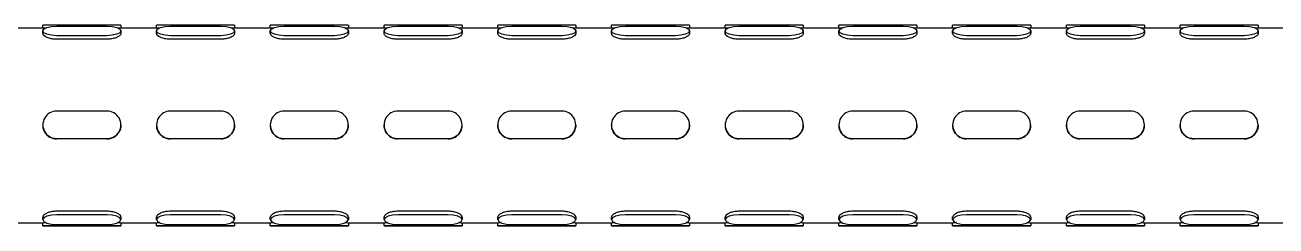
# Model space of a CAD drawing. Extents: x 0 to 951, y -2 to 427.
# Drawn here: x 119.7 to 147.75, y 245.29 to 249.79 of the extents above; entities that cross this region are included whole.
import ezdxf

# ---------------------------------------------------------------- set-up
doc = ezdxf.new("R2010")
doc.units = 0
doc.header["$LTSCALE"] = 23.1
doc.header["$MEASUREMENT"] = 0
doc.layers.get('0').update_dxf_attribs({"linetype": 'CONTINUOUS'})

msp = doc.modelspace()

# ---------------------------------------------------------------- linework, layer by layer
at = {"color": 7, "linetype": 'Continuous', "lineweight": 25}
for p, q in [((119.297, 249.73), (120.104, 249.73)), ((120.1, 249.729), (120.1, 249.793)), ((120.1, 249.602), (120.1, 249.661)), ((121.537, 249.794), (120.412, 249.794)), ((120.412, 249.766), (121.537, 249.766)), ((121.847, 249.73), (122.654, 249.73)), ((121.85, 249.793), (121.85, 249.729)), ((121.85, 249.661), (121.85, 249.602)), ((122.65, 249.729), (122.65, 249.793)), ((122.65, 249.602), (122.65, 249.661)), ((124.087, 249.794), (122.962, 249.794)), ((122.962, 249.766), (124.087, 249.766)), ((124.397, 249.73), (125.204, 249.73)), ((124.4, 249.793), (124.4, 249.729)), ((124.4, 249.661), (124.4, 249.602)), ((125.2, 249.729), (125.2, 249.793)), ((125.2, 249.602), (125.2, 249.661)), ((126.637, 249.794), (125.512, 249.794)), ((125.512, 249.766), (126.637, 249.766)), ((126.947, 249.73), (127.754, 249.73)), ((126.95, 249.793), (126.95, 249.729)), ((126.95, 249.661), (126.95, 249.602)), ((127.75, 249.729), (127.75, 249.793)), ((127.75, 249.602), (127.75, 249.661)), ((129.187, 249.794), (128.062, 249.794)), ((128.062, 249.766), (129.187, 249.766)), ((129.497, 249.73), (130.304, 249.73)), ((129.5, 249.793), (129.5, 249.729)), ((129.5, 249.661), (129.5, 249.602)), ((130.3, 249.729), (130.3, 249.793)), ((130.3, 249.602), (130.3, 249.661)), ((131.737, 249.794), (130.612, 249.794)), ((130.612, 249.766), (131.737, 249.766)), ((132.047, 249.73), (132.854, 249.73)), ((132.05, 249.793), (132.05, 249.729)), ((132.05, 249.661), (132.05, 249.602)), ((132.85, 249.729), (132.85, 249.793)), ((132.85, 249.602), (132.85, 249.661)), ((134.287, 249.794), (133.162, 249.794)), ((133.162, 249.766), (134.287, 249.766)), ((134.597, 249.73), (135.404, 249.73)), ((134.6, 249.793), (134.6, 249.729)), ((134.6, 249.661), (134.6, 249.602)), ((135.4, 249.729), (135.4, 249.793)), ((135.4, 249.602), (135.4, 249.661)), ((136.837, 249.794), (135.712, 249.794)), ((135.712, 249.766), (136.837, 249.766)), ((137.147, 249.73), (137.954, 249.73)), ((137.15, 249.793), (137.15, 249.729)), ((137.15, 249.661), (137.15, 249.602)), ((137.95, 249.729), (137.95, 249.793)), ((137.95, 249.602), (137.95, 249.661)), ((139.387, 249.794), (138.262, 249.794)), ((138.262, 249.766), (139.387, 249.766)), ((139.697, 249.73), (140.504, 249.73)), ((139.7, 249.793), (139.7, 249.729)), ((139.7, 249.661), (139.7, 249.602)), ((140.5, 249.729), (140.5, 249.793)), ((140.5, 249.602), (140.5, 249.661)), ((141.937, 249.794), (140.812, 249.794)), ((140.812, 249.766), (141.937, 249.766)), ((142.247, 249.73), (143.054, 249.73)), ((142.25, 249.793), (142.25, 249.729)), ((142.25, 249.661), (142.25, 249.602)), ((143.05, 249.729), (143.05, 249.793)), ((143.05, 249.602), (143.05, 249.661)), ((144.487, 249.794), (143.362, 249.794)), ((143.362, 249.766), (144.487, 249.766)), ((144.797, 249.73), (145.604, 249.73)), ((144.8, 249.793), (144.8, 249.729)), ((144.8, 249.661), (144.8, 249.602)), ((145.6, 249.729), (145.6, 249.793)), ((145.6, 249.602), (145.6, 249.661)), ((147.037, 249.794), (145.912, 249.794)), ((145.912, 249.766), (147.037, 249.766)), ((147.347, 249.73), (148.154, 249.73)), ((147.35, 249.793), (147.35, 249.729)), ((147.35, 249.661), (147.35, 249.602)), ((121.537, 249.556), (120.412, 249.556)), ((121.537, 249.476), (120.412, 249.476)), ((124.087, 249.556), (122.962, 249.556)), ((124.087, 249.476), (122.962, 249.476)), ((126.637, 249.556), (125.512, 249.556)), ((126.637, 249.476), (125.512, 249.476)), ((129.187, 249.556), (128.062, 249.556)), ((129.187, 249.476), (128.062, 249.476)), ((131.737, 249.556), (130.612, 249.556)), ((131.737, 249.476), (130.612, 249.476)), ((134.287, 249.556), (133.162, 249.556)), ((134.287, 249.476), (133.162, 249.476)), ((136.837, 249.556), (135.712, 249.556)), ((136.837, 249.476), (135.712, 249.476)), ((139.387, 249.556), (138.262, 249.556)), ((139.387, 249.476), (138.262, 249.476)), ((141.937, 249.556), (140.812, 249.556)), ((141.937, 249.476), (140.812, 249.476)), ((144.487, 249.556), (143.362, 249.556)), ((144.487, 249.476), (143.362, 249.476)), ((147.037, 249.556), (145.912, 249.556)), ((147.037, 249.476), (145.912, 249.476)), ((120.412, 247.868), (121.537, 247.868)), ((122.962, 247.868), (124.087, 247.868)), ((125.512, 247.868), (126.637, 247.868)), ((128.062, 247.868), (129.187, 247.868)), ((130.612, 247.868), (131.737, 247.868)), ((133.162, 247.868), (134.287, 247.868)), ((135.712, 247.868), (136.837, 247.868)), ((138.262, 247.868), (139.387, 247.868)), ((140.812, 247.868), (141.937, 247.868)), ((143.362, 247.868), (144.487, 247.868)), ((145.912, 247.868), (147.037, 247.868)), ((120.1, 247.555), (120.1, 247.555)), ((121.85, 247.555), (121.85, 247.555)), ((122.65, 247.555), (122.65, 247.555)), ((124.4, 247.555), (124.4, 247.555)), ((125.2, 247.555), (125.2, 247.555)), ((126.95, 247.555), (126.95, 247.555)), ((127.75, 247.555), (127.75, 247.555)), ((129.5, 247.555), (129.5, 247.555)), ((130.3, 247.555), (130.3, 247.555)), ((132.05, 247.555), (132.05, 247.555)), ((132.85, 247.555), (132.85, 247.555)), ((134.6, 247.555), (134.6, 247.555)), ((135.4, 247.555), (135.4, 247.555)), ((137.15, 247.555), (137.15, 247.555)), ((137.95, 247.555), (137.95, 247.555)), ((139.7, 247.555), (139.7, 247.555)), ((140.5, 247.555), (140.5, 247.555)), ((142.25, 247.555), (142.25, 247.555)), ((143.05, 247.555), (143.05, 247.555)), ((144.8, 247.555), (144.8, 247.555)), ((145.6, 247.555), (145.6, 247.555)), ((147.35, 247.555), (147.35, 247.555)), ((121.537, 247.243), (120.412, 247.243)), ((121.537, 247.242), (120.412, 247.242)), ((124.087, 247.243), (122.962, 247.243)), ((124.087, 247.242), (122.962, 247.242)), ((126.637, 247.243), (125.512, 247.243)), ((126.637, 247.242), (125.512, 247.242)), ((129.187, 247.243), (128.062, 247.243)), ((129.187, 247.242), (128.062, 247.242)), ((131.737, 247.243), (130.612, 247.243)), ((131.737, 247.242), (130.612, 247.242)), ((134.287, 247.243), (133.162, 247.243)), ((134.287, 247.242), (133.162, 247.242)), ((136.837, 247.243), (135.712, 247.243)), ((136.837, 247.242), (135.712, 247.242)), ((139.387, 247.243), (138.262, 247.243)), ((139.387, 247.242), (138.262, 247.242)), ((141.937, 247.243), (140.812, 247.243)), ((141.937, 247.242), (140.812, 247.242)), ((144.487, 247.243), (143.362, 247.243)), ((144.487, 247.242), (143.362, 247.242)), ((147.037, 247.243), (145.912, 247.243)), ((147.037, 247.242), (145.912, 247.242)), ((120.1, 245.433), (120.1, 245.492)), ((121.537, 245.621), (120.412, 245.621)), ((121.537, 245.541), (120.412, 245.541)), ((121.85, 245.492), (121.85, 245.433)), ((122.65, 245.433), (122.65, 245.492)), ((124.087, 245.621), (122.962, 245.621)), ((124.087, 245.541), (122.962, 245.541)), ((124.4, 245.492), (124.4, 245.433)), ((125.2, 245.433), (125.2, 245.492)), ((126.637, 245.621), (125.512, 245.621)), ((126.637, 245.541), (125.512, 245.541)), ((126.95, 245.492), (126.95, 245.433)), ((127.75, 245.433), (127.75, 245.492)), ((129.187, 245.621), (128.062, 245.621)), ((129.187, 245.541), (128.062, 245.541)), ((129.5, 245.492), (129.5, 245.433)), ((130.3, 245.433), (130.3, 245.492)), ((131.737, 245.621), (130.612, 245.621)), ((131.737, 245.541), (130.612, 245.541)), ((132.05, 245.492), (132.05, 245.433)), ((132.85, 245.433), (132.85, 245.492)), ((134.287, 245.621), (133.162, 245.621)), ((134.287, 245.541), (133.162, 245.541)), ((134.6, 245.492), (134.6, 245.433)), ((135.4, 245.433), (135.4, 245.492)), ((136.837, 245.621), (135.712, 245.621)), ((136.837, 245.541), (135.712, 245.541)), ((137.15, 245.492), (137.15, 245.433)), ((137.95, 245.433), (137.95, 245.492)), ((139.387, 245.621), (138.262, 245.621)), ((139.387, 245.541), (138.262, 245.541)), ((139.7, 245.492), (139.7, 245.433)), ((140.5, 245.433), (140.5, 245.492)), ((141.937, 245.621), (140.812, 245.621)), ((141.937, 245.541), (140.812, 245.541)), ((142.25, 245.492), (142.25, 245.433)), ((143.05, 245.433), (143.05, 245.492)), ((144.487, 245.621), (143.362, 245.621)), ((144.487, 245.541), (143.362, 245.541)), ((144.8, 245.492), (144.8, 245.433)), ((145.6, 245.433), (145.6, 245.492)), ((147.037, 245.621), (145.912, 245.621)), ((147.037, 245.541), (145.912, 245.541)), ((147.35, 245.492), (147.35, 245.433)), ((120.103, 245.355), (119.295, 245.355)), ((120.1, 245.293), (120.1, 245.356)), ((120.412, 245.324), (121.537, 245.324)), ((121.537, 245.294), (120.412, 245.294)), ((120.412, 245.291), (121.537, 245.291)), ((122.653, 245.355), (121.845, 245.355)), ((121.85, 245.356), (121.85, 245.293)), ((122.65, 245.293), (122.65, 245.356)), ((122.962, 245.324), (124.087, 245.324)), ((124.087, 245.294), (122.962, 245.294)), ((122.962, 245.291), (124.087, 245.291)), ((125.203, 245.355), (124.395, 245.355)), ((124.4, 245.356), (124.4, 245.293)), ((125.2, 245.293), (125.2, 245.356)), ((125.512, 245.324), (126.637, 245.324)), ((126.637, 245.294), (125.512, 245.294)), ((125.512, 245.291), (126.637, 245.291)), ((127.753, 245.355), (126.945, 245.355)), ((126.95, 245.356), (126.95, 245.293)), ((127.75, 245.293), (127.75, 245.356)), ((128.062, 245.324), (129.187, 245.324)), ((129.187, 245.294), (128.062, 245.294)), ((128.062, 245.291), (129.187, 245.291)), ((130.303, 245.355), (129.495, 245.355)), ((129.5, 245.356), (129.5, 245.293)), ((130.3, 245.293), (130.3, 245.356)), ((130.612, 245.324), (131.737, 245.324)), ((131.737, 245.294), (130.612, 245.294)), ((130.612, 245.291), (131.737, 245.291)), ((132.853, 245.355), (132.045, 245.355)), ((132.05, 245.356), (132.05, 245.293)), ((132.85, 245.293), (132.85, 245.356)), ((133.162, 245.324), (134.287, 245.324)), ((134.287, 245.294), (133.162, 245.294)), ((133.162, 245.291), (134.287, 245.291)), ((135.403, 245.355), (134.595, 245.355)), ((134.6, 245.356), (134.6, 245.293)), ((135.4, 245.293), (135.4, 245.356)), ((135.712, 245.324), (136.837, 245.324)), ((136.837, 245.294), (135.712, 245.294)), ((135.712, 245.291), (136.837, 245.291)), ((137.953, 245.355), (137.145, 245.355)), ((137.15, 245.356), (137.15, 245.293)), ((137.95, 245.293), (137.95, 245.356)), ((138.262, 245.324), (139.387, 245.324)), ((139.387, 245.294), (138.262, 245.294)), ((138.262, 245.291), (139.387, 245.291)), ((140.503, 245.355), (139.695, 245.355)), ((139.7, 245.356), (139.7, 245.293)), ((140.5, 245.293), (140.5, 245.356)), ((140.812, 245.324), (141.937, 245.324)), ((141.937, 245.294), (140.812, 245.294)), ((140.812, 245.291), (141.937, 245.291)), ((143.053, 245.355), (142.245, 245.355)), ((142.25, 245.356), (142.25, 245.293)), ((143.05, 245.293), (143.05, 245.356)), ((143.362, 245.324), (144.487, 245.324)), ((144.487, 245.294), (143.362, 245.294)), ((143.362, 245.291), (144.487, 245.291)), ((145.603, 245.355), (144.795, 245.355)), ((144.8, 245.356), (144.8, 245.293)), ((145.6, 245.293), (145.6, 245.356)), ((145.912, 245.324), (147.037, 245.324)), ((147.037, 245.294), (145.912, 245.294)), ((145.912, 245.291), (147.037, 245.291)), ((148.153, 245.355), (147.345, 245.355)), ((147.35, 245.356), (147.35, 245.293))]:
    msp.add_line(p, q, dxfattribs=at)
at = {"color": 7, "linetype": 'Continuous', "lineweight": 25, "flags": 128}
for points in [[(120.412, 249.556), (120.293, 249.564), (120.191, 249.587), (120.124, 249.621), (120.1, 249.661), (120.124, 249.702), (120.191, 249.736), (120.293, 249.758), (120.412, 249.766)], [(121.537, 249.766), (121.657, 249.758), (121.758, 249.736), (121.826, 249.702), (121.85, 249.661), (121.826, 249.621), (121.758, 249.587), (121.657, 249.564), (121.537, 249.556)], [(122.962, 249.556), (122.843, 249.564), (122.741, 249.587), (122.674, 249.621), (122.65, 249.661), (122.674, 249.702), (122.741, 249.736), (122.843, 249.758), (122.962, 249.766)], [(124.087, 249.766), (124.207, 249.758), (124.308, 249.736), (124.376, 249.702), (124.4, 249.661), (124.376, 249.621), (124.308, 249.587), (124.207, 249.564), (124.087, 249.556)], [(125.512, 249.556), (125.393, 249.564), (125.291, 249.587), (125.224, 249.621), (125.2, 249.661), (125.224, 249.702), (125.291, 249.736), (125.393, 249.758), (125.512, 249.766)], [(126.637, 249.766), (126.757, 249.758), (126.858, 249.736), (126.926, 249.702), (126.95, 249.661), (126.926, 249.621), (126.858, 249.587), (126.757, 249.564), (126.637, 249.556)], [(128.062, 249.556), (127.943, 249.564), (127.841, 249.587), (127.774, 249.621), (127.75, 249.661), (127.774, 249.702), (127.841, 249.736), (127.943, 249.758), (128.062, 249.766)], [(129.187, 249.766), (129.307, 249.758), (129.408, 249.736), (129.476, 249.702), (129.5, 249.661), (129.476, 249.621), (129.408, 249.587), (129.307, 249.564), (129.187, 249.556)], [(130.612, 249.556), (130.493, 249.564), (130.391, 249.587), (130.324, 249.621), (130.3, 249.661), (130.324, 249.702), (130.391, 249.736), (130.493, 249.758), (130.612, 249.766)], [(131.737, 249.766), (131.857, 249.758), (131.958, 249.736), (132.026, 249.702), (132.05, 249.661), (132.026, 249.621), (131.958, 249.587), (131.857, 249.564), (131.737, 249.556)], [(133.162, 249.556), (133.043, 249.564), (132.941, 249.587), (132.874, 249.621), (132.85, 249.661), (132.874, 249.702), (132.941, 249.736), (133.043, 249.758), (133.162, 249.766)], [(134.287, 249.766), (134.407, 249.758), (134.508, 249.736), (134.576, 249.702), (134.6, 249.661), (134.576, 249.621), (134.508, 249.587), (134.407, 249.564), (134.287, 249.556)], [(135.712, 249.556), (135.593, 249.564), (135.491, 249.587), (135.424, 249.621), (135.4, 249.661), (135.424, 249.702), (135.491, 249.736), (135.593, 249.758), (135.712, 249.766)], [(136.837, 249.766), (136.957, 249.758), (137.058, 249.736), (137.126, 249.702), (137.15, 249.661), (137.126, 249.621), (137.058, 249.587), (136.957, 249.564), (136.837, 249.556)], [(138.262, 249.556), (138.143, 249.564), (138.041, 249.587), (137.974, 249.621), (137.95, 249.661), (137.974, 249.702), (138.041, 249.736), (138.143, 249.758), (138.262, 249.766)], [(139.387, 249.766), (139.507, 249.758), (139.608, 249.736), (139.676, 249.702), (139.7, 249.661), (139.676, 249.621), (139.608, 249.587), (139.507, 249.564), (139.387, 249.556)], [(140.812, 249.556), (140.693, 249.564), (140.591, 249.587), (140.524, 249.621), (140.5, 249.661), (140.524, 249.702), (140.591, 249.736), (140.693, 249.758), (140.812, 249.766)], [(141.937, 249.766), (142.057, 249.758), (142.158, 249.736), (142.226, 249.702), (142.25, 249.661), (142.226, 249.621), (142.158, 249.587), (142.057, 249.564), (141.937, 249.556)], [(143.362, 249.556), (143.243, 249.564), (143.141, 249.587), (143.074, 249.621), (143.05, 249.661), (143.074, 249.702), (143.141, 249.736), (143.243, 249.758), (143.362, 249.766)], [(144.487, 249.766), (144.607, 249.758), (144.708, 249.736), (144.776, 249.702), (144.8, 249.661), (144.776, 249.621), (144.708, 249.587), (144.607, 249.564), (144.487, 249.556)], [(145.912, 249.556), (145.793, 249.564), (145.691, 249.587), (145.624, 249.621), (145.6, 249.661), (145.624, 249.702), (145.691, 249.736), (145.793, 249.758), (145.912, 249.766)], [(147.037, 249.766), (147.157, 249.758), (147.258, 249.736), (147.326, 249.702), (147.35, 249.661), (147.326, 249.621), (147.258, 249.587), (147.157, 249.564), (147.037, 249.556)], [(120.412, 245.541), (120.293, 245.533), (120.191, 245.509), (120.124, 245.474), (120.1, 245.433), (120.124, 245.391), (120.191, 245.356), (120.293, 245.332), (120.412, 245.324)], [(121.537, 245.324), (121.657, 245.332), (121.758, 245.356), (121.826, 245.391), (121.85, 245.433), (121.826, 245.474), (121.758, 245.509), (121.657, 245.533), (121.537, 245.541)], [(122.962, 245.541), (122.843, 245.533), (122.741, 245.509), (122.674, 245.474), (122.65, 245.433), (122.674, 245.391), (122.741, 245.356), (122.843, 245.332), (122.962, 245.324)], [(124.087, 245.324), (124.207, 245.332), (124.308, 245.356), (124.376, 245.391), (124.4, 245.433), (124.376, 245.474), (124.308, 245.509), (124.207, 245.533), (124.087, 245.541)], [(125.512, 245.541), (125.393, 245.533), (125.291, 245.509), (125.224, 245.474), (125.2, 245.433), (125.224, 245.391), (125.291, 245.356), (125.393, 245.332), (125.512, 245.324)], [(126.637, 245.324), (126.757, 245.332), (126.858, 245.356), (126.926, 245.391), (126.95, 245.433), (126.926, 245.474), (126.858, 245.509), (126.757, 245.533), (126.637, 245.541)], [(128.062, 245.541), (127.943, 245.533), (127.841, 245.509), (127.774, 245.474), (127.75, 245.433), (127.774, 245.391), (127.841, 245.356), (127.943, 245.332), (128.062, 245.324)], [(129.187, 245.324), (129.307, 245.332), (129.408, 245.356), (129.476, 245.391), (129.5, 245.433), (129.476, 245.474), (129.408, 245.509), (129.307, 245.533), (129.187, 245.541)], [(130.612, 245.541), (130.493, 245.533), (130.391, 245.509), (130.324, 245.474), (130.3, 245.433), (130.324, 245.391), (130.391, 245.356), (130.493, 245.332), (130.612, 245.324)], [(131.737, 245.324), (131.857, 245.332), (131.958, 245.356), (132.026, 245.391), (132.05, 245.433), (132.026, 245.474), (131.958, 245.509), (131.857, 245.533), (131.737, 245.541)], [(133.162, 245.541), (133.043, 245.533), (132.941, 245.509), (132.874, 245.474), (132.85, 245.433), (132.874, 245.391), (132.941, 245.356), (133.043, 245.332), (133.162, 245.324)], [(134.287, 245.324), (134.407, 245.332), (134.508, 245.356), (134.576, 245.391), (134.6, 245.433), (134.576, 245.474), (134.508, 245.509), (134.407, 245.533), (134.287, 245.541)], [(135.712, 245.541), (135.593, 245.533), (135.491, 245.509), (135.424, 245.474), (135.4, 245.433), (135.424, 245.391), (135.491, 245.356), (135.593, 245.332), (135.712, 245.324)], [(136.837, 245.324), (136.957, 245.332), (137.058, 245.356), (137.126, 245.391), (137.15, 245.433), (137.126, 245.474), (137.058, 245.509), (136.957, 245.533), (136.837, 245.541)], [(138.262, 245.541), (138.143, 245.533), (138.041, 245.509), (137.974, 245.474), (137.95, 245.433), (137.974, 245.391), (138.041, 245.356), (138.143, 245.332), (138.262, 245.324)], [(139.387, 245.324), (139.507, 245.332), (139.608, 245.356), (139.676, 245.391), (139.7, 245.433), (139.676, 245.474), (139.608, 245.509), (139.507, 245.533), (139.387, 245.541)], [(140.812, 245.541), (140.693, 245.533), (140.591, 245.509), (140.524, 245.474), (140.5, 245.433), (140.524, 245.391), (140.591, 245.356), (140.693, 245.332), (140.812, 245.324)], [(141.937, 245.324), (142.057, 245.332), (142.158, 245.356), (142.226, 245.391), (142.25, 245.433), (142.226, 245.474), (142.158, 245.509), (142.057, 245.533), (141.937, 245.541)], [(143.362, 245.541), (143.243, 245.533), (143.141, 245.509), (143.074, 245.474), (143.05, 245.433), (143.074, 245.391), (143.141, 245.356), (143.243, 245.332), (143.362, 245.324)], [(144.487, 245.324), (144.607, 245.332), (144.708, 245.356), (144.776, 245.391), (144.8, 245.433), (144.776, 245.474), (144.708, 245.509), (144.607, 245.533), (144.487, 245.541)], [(145.912, 245.541), (145.793, 245.533), (145.691, 245.509), (145.624, 245.474), (145.6, 245.433), (145.624, 245.391), (145.691, 245.356), (145.793, 245.332), (145.912, 245.324)], [(147.037, 245.324), (147.157, 245.332), (147.258, 245.356), (147.326, 245.391), (147.35, 245.433), (147.326, 245.474), (147.258, 245.509), (147.157, 245.533), (147.037, 245.541)], [(120.412, 245.294), (120.293, 245.294), (120.191, 245.294), (120.124, 245.293), (120.1, 245.293), (120.124, 245.292), (120.191, 245.291), (120.293, 245.291), (120.412, 245.291)], [(121.537, 245.291), (121.657, 245.291), (121.758, 245.291), (121.826, 245.292), (121.85, 245.293), (121.826, 245.293), (121.758, 245.294), (121.657, 245.294), (121.537, 245.294)], [(122.962, 245.294), (122.843, 245.294), (122.741, 245.294), (122.674, 245.293), (122.65, 245.293), (122.674, 245.292), (122.741, 245.291), (122.843, 245.291), (122.962, 245.291)], [(124.087, 245.291), (124.207, 245.291), (124.308, 245.291), (124.376, 245.292), (124.4, 245.293), (124.376, 245.293), (124.308, 245.294), (124.207, 245.294), (124.087, 245.294)], [(125.512, 245.294), (125.393, 245.294), (125.291, 245.294), (125.224, 245.293), (125.2, 245.293), (125.224, 245.292), (125.291, 245.291), (125.393, 245.291), (125.512, 245.291)], [(126.637, 245.291), (126.757, 245.291), (126.858, 245.291), (126.926, 245.292), (126.95, 245.293), (126.926, 245.293), (126.858, 245.294), (126.757, 245.294), (126.637, 245.294)], [(128.062, 245.294), (127.943, 245.294), (127.841, 245.294), (127.774, 245.293), (127.75, 245.293), (127.774, 245.292), (127.841, 245.291), (127.943, 245.291), (128.062, 245.291)], [(129.187, 245.291), (129.307, 245.291), (129.408, 245.291), (129.476, 245.292), (129.5, 245.293), (129.476, 245.293), (129.408, 245.294), (129.307, 245.294), (129.187, 245.294)], [(130.612, 245.294), (130.493, 245.294), (130.391, 245.294), (130.324, 245.293), (130.3, 245.293), (130.324, 245.292), (130.391, 245.291), (130.493, 245.291), (130.612, 245.291)], [(131.737, 245.291), (131.857, 245.291), (131.958, 245.291), (132.026, 245.292), (132.05, 245.293), (132.026, 245.293), (131.958, 245.294), (131.857, 245.294), (131.737, 245.294)], [(133.162, 245.294), (133.043, 245.294), (132.941, 245.294), (132.874, 245.293), (132.85, 245.293), (132.874, 245.292), (132.941, 245.291), (133.043, 245.291), (133.162, 245.291)], [(134.287, 245.291), (134.407, 245.291), (134.508, 245.291), (134.576, 245.292), (134.6, 245.293), (134.576, 245.293), (134.508, 245.294), (134.407, 245.294), (134.287, 245.294)], [(135.712, 245.294), (135.593, 245.294), (135.491, 245.294), (135.424, 245.293), (135.4, 245.293), (135.424, 245.292), (135.491, 245.291), (135.593, 245.291), (135.712, 245.291)], [(136.837, 245.291), (136.957, 245.291), (137.058, 245.291), (137.126, 245.292), (137.15, 245.293), (137.126, 245.293), (137.058, 245.294), (136.957, 245.294), (136.837, 245.294)], [(138.262, 245.294), (138.143, 245.294), (138.041, 245.294), (137.974, 245.293), (137.95, 245.293), (137.974, 245.292), (138.041, 245.291), (138.143, 245.291), (138.262, 245.291)], [(139.387, 245.291), (139.507, 245.291), (139.608, 245.291), (139.676, 245.292), (139.7, 245.293), (139.676, 245.293), (139.608, 245.294), (139.507, 245.294), (139.387, 245.294)], [(140.812, 245.294), (140.693, 245.294), (140.591, 245.294), (140.524, 245.293), (140.5, 245.293), (140.524, 245.292), (140.591, 245.291), (140.693, 245.291), (140.812, 245.291)], [(141.937, 245.291), (142.057, 245.291), (142.158, 245.291), (142.226, 245.292), (142.25, 245.293), (142.226, 245.293), (142.158, 245.294), (142.057, 245.294), (141.937, 245.294)], [(143.362, 245.294), (143.243, 245.294), (143.141, 245.294), (143.074, 245.293), (143.05, 245.293), (143.074, 245.292), (143.141, 245.291), (143.243, 245.291), (143.362, 245.291)], [(144.487, 245.291), (144.607, 245.291), (144.708, 245.291), (144.776, 245.292), (144.8, 245.293), (144.776, 245.293), (144.708, 245.294), (144.607, 245.294), (144.487, 245.294)], [(145.912, 245.294), (145.793, 245.294), (145.691, 245.294), (145.624, 245.293), (145.6, 245.293), (145.624, 245.292), (145.691, 245.291), (145.793, 245.291), (145.912, 245.291)], [(147.037, 245.291), (147.157, 245.291), (147.258, 245.291), (147.326, 245.292), (147.35, 245.293), (147.326, 245.293), (147.258, 245.294), (147.157, 245.294), (147.037, 245.294)]]:
    msp.add_lwpolyline(points, dxfattribs=at)
at = {"color": 7, "linetype": 'Continuous', "lineweight": 25}
for centre, radius, start, end in [((120.334, 236.168), 13.627, 89.6715, 90.9855), ((121.615, 236.168), 13.627, 89.0145, 90.3285), ((122.884, 236.167), 13.628, 89.6716, 90.9855), ((124.165, 236.168), 13.627, 89.0145, 90.3285), ((125.434, 236.168), 13.627, 89.6715, 90.9855), ((126.715, 236.167), 13.627, 89.0145, 90.3284), ((127.984, 236.167), 13.627, 89.6716, 90.9855), ((129.265, 236.168), 13.627, 89.0145, 90.3285), ((130.534, 236.168), 13.627, 89.6715, 90.9855), ((131.815, 236.167), 13.627, 89.0145, 90.3284), ((133.084, 236.167), 13.627, 89.6716, 90.9855), ((134.365, 236.168), 13.627, 89.0145, 90.3285), ((135.634, 236.168), 13.627, 89.6715, 90.9855), ((136.915, 236.167), 13.628, 89.0145, 90.3284), ((138.184, 236.168), 13.627, 89.6715, 90.9855), ((139.465, 236.168), 13.627, 89.0145, 90.3285), ((140.734, 236.167), 13.627, 89.6716, 90.9855), ((142.015, 236.168), 13.627, 89.0145, 90.3285), ((143.284, 236.168), 13.627, 89.6715, 90.9855), ((144.565, 236.167), 13.627, 89.0145, 90.3284), ((145.834, 236.167), 13.627, 89.6716, 90.9855), ((147.115, 236.168), 13.627, 89.0145, 90.3285), ((120.412, 247.555), 0.312, 89.9994, 270.0006), ((121.537, 247.555), 0.312, 269.9994, 90.0006), ((122.962, 247.555), 0.312, 89.9988, 270.0012), ((124.087, 247.555), 0.312, 269.999, 90.001), ((125.512, 247.555), 0.312, 89.9994, 270.0006), ((126.637, 247.555), 0.312, 269.9994, 90.0006), ((128.062, 247.555), 0.312, 89.9994, 270.0006), ((129.187, 247.555), 0.312, 269.999, 90.001), ((130.612, 247.555), 0.312, 89.999, 270.001), ((131.737, 247.555), 0.312, 269.9994, 90.0006), ((133.162, 247.555), 0.312, 89.9994, 270.0006), ((134.287, 247.555), 0.312, 269.9994, 90.0006), ((135.712, 247.555), 0.312, 89.999, 270.001), ((136.837, 247.555), 0.312, 269.9988, 90.0012), ((138.262, 247.555), 0.312, 89.9994, 270.0006), ((139.387, 247.555), 0.312, 269.9994, 90.0006), ((140.812, 247.555), 0.312, 89.9994, 270.0006), ((141.937, 247.555), 0.312, 269.999, 90.001), ((143.362, 247.555), 0.312, 89.999, 270.001), ((144.487, 247.555), 0.312, 269.9994, 90.0006), ((145.912, 247.555), 0.312, 89.9994, 270.0006), ((147.037, 247.555), 0.312, 269.9992, 90.0008)]:
    msp.add_arc(centre, radius, start, end, dxfattribs=at)
for points, knots in [([(120.167, 249.723), (120.16, 249.723), (120.13, 249.726), (120.105, 249.73), (120.105, 249.73), (120.104, 249.729)], [0, 0, 0, 0, 0.144639, 0.698372, 1, 1, 1, 1]), ([(121.847, 249.73), (121.847, 249.73), (121.851, 249.731), (121.83, 249.728), (121.796, 249.724), (121.784, 249.723)], [0, 0, 0, 0, 0.117763, 0.670485, 1, 1, 1, 1]), ([(122.717, 249.723), (122.71, 249.723), (122.68, 249.726), (122.655, 249.73), (122.655, 249.73), (122.654, 249.729)], [0, 0, 0, 0, 0.1446506, 0.6983764, 1, 1, 1, 1]), ([(124.397, 249.73), (124.397, 249.73), (124.401, 249.731), (124.38, 249.728), (124.346, 249.724), (124.334, 249.723)], [0, 0, 0, 0, 0.117764, 0.670493, 1, 1, 1, 1]), ([(125.267, 249.723), (125.26, 249.723), (125.23, 249.726), (125.205, 249.73), (125.205, 249.73), (125.204, 249.729)], [0, 0, 0, 0, 0.1446506, 0.6983764, 1, 1, 1, 1]), ([(126.947, 249.73), (126.947, 249.73), (126.951, 249.731), (126.93, 249.728), (126.896, 249.724), (126.884, 249.723)], [0, 0, 0, 0, 0.117763, 0.670483, 1, 1, 1, 1]), ([(127.817, 249.723), (127.81, 249.723), (127.78, 249.726), (127.755, 249.73), (127.755, 249.73), (127.754, 249.729)], [0, 0, 0, 0, 0.1446506, 0.6983764, 1, 1, 1, 1]), ([(129.497, 249.73), (129.497, 249.73), (129.501, 249.731), (129.48, 249.728), (129.446, 249.724), (129.434, 249.723)], [0, 0, 0, 0, 0.117763, 0.670485, 1, 1, 1, 1]), ([(130.367, 249.723), (130.36, 249.723), (130.33, 249.726), (130.305, 249.73), (130.305, 249.73), (130.304, 249.729)], [0, 0, 0, 0, 0.1446506, 0.6983764, 1, 1, 1, 1]), ([(132.047, 249.73), (132.047, 249.73), (132.051, 249.731), (132.03, 249.728), (131.996, 249.724), (131.984, 249.723)], [0, 0, 0, 0, 0.117763, 0.670483, 1, 1, 1, 1]), ([(132.917, 249.723), (132.91, 249.723), (132.88, 249.726), (132.855, 249.73), (132.855, 249.73), (132.854, 249.729)], [0, 0, 0, 0, 0.1446506, 0.6983764, 1, 1, 1, 1]), ([(134.597, 249.73), (134.597, 249.73), (134.601, 249.731), (134.58, 249.728), (134.546, 249.724), (134.534, 249.723)], [0, 0, 0, 0, 0.117763, 0.670485, 1, 1, 1, 1]), ([(135.467, 249.723), (135.46, 249.723), (135.43, 249.726), (135.405, 249.73), (135.405, 249.73), (135.404, 249.729)], [0, 0, 0, 0, 0.1446506, 0.6983764, 1, 1, 1, 1]), ([(137.147, 249.73), (137.147, 249.73), (137.151, 249.731), (137.13, 249.728), (137.096, 249.724), (137.084, 249.723)], [0, 0, 0, 0, 0.117764, 0.670493, 1, 1, 1, 1]), ([(138.017, 249.723), (138.01, 249.723), (137.98, 249.726), (137.955, 249.73), (137.955, 249.73), (137.954, 249.729)], [0, 0, 0, 0, 0.144639, 0.698375, 1, 1, 1, 1]), ([(139.697, 249.73), (139.697, 249.73), (139.701, 249.731), (139.68, 249.728), (139.646, 249.724), (139.634, 249.723)], [0, 0, 0, 0, 0.117763, 0.670485, 1, 1, 1, 1]), ([(140.567, 249.723), (140.56, 249.723), (140.53, 249.726), (140.505, 249.73), (140.505, 249.73), (140.504, 249.729)], [0, 0, 0, 0, 0.1446506, 0.6983764, 1, 1, 1, 1]), ([(142.247, 249.73), (142.247, 249.73), (142.251, 249.731), (142.23, 249.728), (142.196, 249.724), (142.184, 249.723)], [0, 0, 0, 0, 0.117763, 0.670485, 1, 1, 1, 1]), ([(143.117, 249.723), (143.11, 249.723), (143.08, 249.726), (143.055, 249.73), (143.055, 249.73), (143.054, 249.729)], [0, 0, 0, 0, 0.1446506, 0.6983764, 1, 1, 1, 1]), ([(144.797, 249.73), (144.797, 249.73), (144.801, 249.731), (144.78, 249.728), (144.746, 249.724), (144.734, 249.723)], [0, 0, 0, 0, 0.117763, 0.670483, 1, 1, 1, 1]), ([(145.667, 249.723), (145.66, 249.723), (145.63, 249.726), (145.605, 249.73), (145.605, 249.73), (145.604, 249.729)], [0, 0, 0, 0, 0.1446506, 0.6983764, 1, 1, 1, 1]), ([(147.347, 249.73), (147.347, 249.73), (147.351, 249.731), (147.33, 249.728), (147.296, 249.724), (147.284, 249.723)], [0, 0, 0, 0, 0.117764, 0.670488, 1, 1, 1, 1]), ([(120.412, 249.476), (120.377, 249.478), (120.308, 249.481), (120.214, 249.506), (120.144, 249.539), (120.104, 249.574), (120.104, 249.594), (120.104, 249.602)], [0, 0, 0, 0, 0.21325, 0.426445, 0.641011, 0.856495, 1, 1, 1, 1]), ([(121.846, 249.602), (121.847, 249.598), (121.851, 249.583), (121.823, 249.553), (121.764, 249.517), (121.677, 249.489), (121.596, 249.477), (121.549, 249.476), (121.537, 249.476)], [0, 0, 0, 0, 0.070496, 0.28295, 0.496154, 0.711256, 0.926475, 1, 1, 1, 1]), ([(122.962, 249.476), (122.927, 249.478), (122.858, 249.481), (122.764, 249.506), (122.694, 249.539), (122.654, 249.574), (122.654, 249.594), (122.654, 249.602)], [0, 0, 0, 0, 0.213249, 0.426443, 0.641013, 0.856495, 1, 1, 1, 1]), ([(124.396, 249.602), (124.397, 249.598), (124.401, 249.583), (124.373, 249.553), (124.314, 249.517), (124.227, 249.489), (124.146, 249.477), (124.099, 249.476), (124.087, 249.476)], [0, 0, 0, 0, 0.070496, 0.28295, 0.496154, 0.711256, 0.926475, 1, 1, 1, 1]), ([(125.512, 249.476), (125.477, 249.478), (125.408, 249.481), (125.314, 249.506), (125.244, 249.539), (125.204, 249.574), (125.204, 249.594), (125.204, 249.602)], [0, 0, 0, 0, 0.213249, 0.426443, 0.641013, 0.856495, 1, 1, 1, 1]), ([(126.946, 249.602), (126.947, 249.598), (126.951, 249.583), (126.923, 249.553), (126.864, 249.517), (126.777, 249.489), (126.696, 249.477), (126.649, 249.476), (126.637, 249.476)], [0, 0, 0, 0, 0.070496, 0.282948, 0.496153, 0.711255, 0.926475, 1, 1, 1, 1]), ([(128.062, 249.476), (128.027, 249.478), (127.958, 249.481), (127.864, 249.506), (127.794, 249.539), (127.754, 249.574), (127.754, 249.594), (127.754, 249.602)], [0, 0, 0, 0, 0.213243, 0.426445, 0.641011, 0.856495, 1, 1, 1, 1]), ([(129.496, 249.602), (129.497, 249.598), (129.501, 249.583), (129.473, 249.553), (129.414, 249.517), (129.327, 249.489), (129.246, 249.477), (129.199, 249.476), (129.187, 249.476)], [0, 0, 0, 0, 0.070496, 0.28295, 0.496154, 0.711256, 0.926475, 1, 1, 1, 1]), ([(130.612, 249.476), (130.577, 249.478), (130.508, 249.481), (130.414, 249.506), (130.344, 249.539), (130.304, 249.574), (130.304, 249.594), (130.304, 249.602)], [0, 0, 0, 0, 0.213249, 0.426443, 0.641013, 0.856495, 1, 1, 1, 1]), ([(132.046, 249.602), (132.047, 249.598), (132.051, 249.583), (132.023, 249.553), (131.964, 249.517), (131.877, 249.489), (131.796, 249.477), (131.749, 249.476), (131.737, 249.476)], [0, 0, 0, 0, 0.070496, 0.282949, 0.496158, 0.711254, 0.926475, 1, 1, 1, 1]), ([(133.162, 249.476), (133.127, 249.478), (133.058, 249.481), (132.964, 249.506), (132.894, 249.539), (132.854, 249.574), (132.854, 249.594), (132.854, 249.602)], [0, 0, 0, 0, 0.21325, 0.426445, 0.641011, 0.856495, 1, 1, 1, 1]), ([(134.596, 249.602), (134.597, 249.598), (134.601, 249.583), (134.573, 249.553), (134.514, 249.517), (134.427, 249.489), (134.346, 249.477), (134.299, 249.476), (134.287, 249.476)], [0, 0, 0, 0, 0.070496, 0.28295, 0.496154, 0.711256, 0.926475, 1, 1, 1, 1]), ([(135.712, 249.476), (135.677, 249.478), (135.608, 249.481), (135.514, 249.506), (135.444, 249.539), (135.404, 249.574), (135.404, 249.594), (135.404, 249.602)], [0, 0, 0, 0, 0.213249, 0.426443, 0.641013, 0.856495, 1, 1, 1, 1]), ([(137.146, 249.602), (137.147, 249.598), (137.151, 249.583), (137.123, 249.553), (137.064, 249.517), (136.977, 249.489), (136.896, 249.477), (136.849, 249.476), (136.837, 249.476)], [0, 0, 0, 0, 0.070496, 0.28295, 0.496153, 0.711249, 0.926475, 1, 1, 1, 1]), ([(138.262, 249.476), (138.227, 249.478), (138.158, 249.481), (138.064, 249.506), (137.994, 249.539), (137.954, 249.574), (137.954, 249.594), (137.954, 249.602)], [0, 0, 0, 0, 0.21325, 0.426444, 0.641009, 0.856495, 1, 1, 1, 1]), ([(139.696, 249.602), (139.697, 249.598), (139.701, 249.583), (139.673, 249.553), (139.614, 249.517), (139.527, 249.489), (139.446, 249.477), (139.399, 249.476), (139.387, 249.476)], [0, 0, 0, 0, 0.070496, 0.28295, 0.496154, 0.711256, 0.926475, 1, 1, 1, 1]), ([(140.812, 249.476), (140.777, 249.478), (140.708, 249.481), (140.614, 249.506), (140.544, 249.539), (140.504, 249.574), (140.504, 249.594), (140.504, 249.602)], [0, 0, 0, 0, 0.213243, 0.426445, 0.641011, 0.856495, 1, 1, 1, 1]), ([(142.246, 249.602), (142.247, 249.598), (142.251, 249.583), (142.223, 249.553), (142.164, 249.517), (142.077, 249.489), (141.996, 249.477), (141.949, 249.476), (141.937, 249.476)], [0, 0, 0, 0, 0.070496, 0.28295, 0.496154, 0.711256, 0.926475, 1, 1, 1, 1]), ([(143.362, 249.476), (143.327, 249.478), (143.258, 249.481), (143.164, 249.506), (143.094, 249.539), (143.054, 249.574), (143.054, 249.594), (143.054, 249.602)], [0, 0, 0, 0, 0.213249, 0.426443, 0.641013, 0.856495, 1, 1, 1, 1]), ([(144.796, 249.602), (144.797, 249.598), (144.801, 249.583), (144.773, 249.553), (144.714, 249.517), (144.627, 249.489), (144.546, 249.477), (144.499, 249.476), (144.487, 249.476)], [0, 0, 0, 0, 0.070496, 0.282948, 0.496153, 0.711255, 0.926475, 1, 1, 1, 1]), ([(145.912, 249.476), (145.877, 249.478), (145.808, 249.481), (145.714, 249.506), (145.644, 249.539), (145.604, 249.574), (145.604, 249.594), (145.604, 249.602)], [0, 0, 0, 0, 0.21325, 0.426445, 0.641011, 0.856495, 1, 1, 1, 1]), ([(147.346, 249.602), (147.347, 249.598), (147.351, 249.583), (147.323, 249.553), (147.264, 249.517), (147.177, 249.489), (147.096, 249.477), (147.049, 249.476), (147.037, 249.476)], [0, 0, 0, 0, 0.070496, 0.282949, 0.496153, 0.711255, 0.926475, 1, 1, 1, 1]), ([(120.412, 247.242), (120.377, 247.246), (120.308, 247.253), (120.214, 247.306), (120.144, 247.385), (120.104, 247.473), (120.104, 247.532), (120.104, 247.555)], [0, 0, 0, 0, 0.21325, 0.426445, 0.641011, 0.856495, 1, 1, 1, 1]), ([(121.846, 247.555), (121.847, 247.543), (121.851, 247.497), (121.823, 247.418), (121.764, 247.331), (121.677, 247.269), (121.596, 247.245), (121.549, 247.243), (121.537, 247.242)], [0, 0, 0, 0, 0.070496, 0.28295, 0.496154, 0.711255, 0.926475, 1, 1, 1, 1]), ([(122.962, 247.242), (122.927, 247.246), (122.858, 247.253), (122.764, 247.306), (122.694, 247.385), (122.654, 247.473), (122.654, 247.532), (122.654, 247.555)], [0, 0, 0, 0, 0.213249, 0.426443, 0.641013, 0.856495, 1, 1, 1, 1]), ([(124.396, 247.555), (124.397, 247.543), (124.401, 247.497), (124.373, 247.418), (124.314, 247.331), (124.227, 247.269), (124.146, 247.245), (124.099, 247.243), (124.087, 247.242)], [0, 0, 0, 0, 0.070496, 0.28295, 0.496154, 0.711255, 0.926475, 1, 1, 1, 1]), ([(125.512, 247.242), (125.477, 247.246), (125.408, 247.253), (125.314, 247.306), (125.244, 247.385), (125.204, 247.473), (125.204, 247.532), (125.204, 247.555)], [0, 0, 0, 0, 0.213249, 0.426443, 0.641013, 0.856495, 1, 1, 1, 1]), ([(126.946, 247.555), (126.947, 247.543), (126.951, 247.497), (126.923, 247.418), (126.864, 247.331), (126.777, 247.269), (126.696, 247.245), (126.649, 247.243), (126.637, 247.242)], [0, 0, 0, 0, 0.070496, 0.282948, 0.496153, 0.711255, 0.926475, 1, 1, 1, 1]), ([(128.062, 247.242), (128.027, 247.246), (127.958, 247.253), (127.864, 247.306), (127.794, 247.385), (127.754, 247.473), (127.754, 247.532), (127.754, 247.555)], [0, 0, 0, 0, 0.213243, 0.426444, 0.641011, 0.856494, 1, 1, 1, 1]), ([(129.496, 247.555), (129.497, 247.543), (129.501, 247.497), (129.473, 247.418), (129.414, 247.331), (129.327, 247.269), (129.246, 247.245), (129.199, 247.243), (129.187, 247.242)], [0, 0, 0, 0, 0.070496, 0.28295, 0.496154, 0.711255, 0.926475, 1, 1, 1, 1]), ([(130.612, 247.242), (130.577, 247.246), (130.508, 247.253), (130.414, 247.306), (130.344, 247.385), (130.304, 247.473), (130.304, 247.532), (130.304, 247.555)], [0, 0, 0, 0, 0.213249, 0.426443, 0.641013, 0.856495, 1, 1, 1, 1]), ([(132.046, 247.555), (132.047, 247.543), (132.051, 247.497), (132.023, 247.418), (131.964, 247.331), (131.877, 247.269), (131.796, 247.245), (131.749, 247.243), (131.737, 247.242)], [0, 0, 0, 0, 0.070496, 0.282949, 0.496158, 0.711254, 0.926475, 1, 1, 1, 1]), ([(133.162, 247.242), (133.127, 247.246), (133.058, 247.253), (132.964, 247.306), (132.894, 247.385), (132.854, 247.473), (132.854, 247.532), (132.854, 247.555)], [0, 0, 0, 0, 0.21325, 0.426445, 0.641011, 0.856495, 1, 1, 1, 1]), ([(134.596, 247.555), (134.597, 247.543), (134.601, 247.497), (134.573, 247.418), (134.514, 247.331), (134.427, 247.269), (134.346, 247.245), (134.299, 247.243), (134.287, 247.242)], [0, 0, 0, 0, 0.070496, 0.28295, 0.496154, 0.711255, 0.926475, 1, 1, 1, 1]), ([(135.712, 247.242), (135.677, 247.246), (135.608, 247.253), (135.514, 247.306), (135.444, 247.385), (135.404, 247.473), (135.404, 247.532), (135.404, 247.555)], [0, 0, 0, 0, 0.213249, 0.426443, 0.641013, 0.856495, 1, 1, 1, 1]), ([(137.146, 247.555), (137.147, 247.543), (137.151, 247.497), (137.123, 247.418), (137.064, 247.331), (136.977, 247.269), (136.896, 247.245), (136.849, 247.243), (136.837, 247.242)], [0, 0, 0, 0, 0.070496, 0.28295, 0.496153, 0.711249, 0.926475, 1, 1, 1, 1]), ([(138.262, 247.242), (138.227, 247.246), (138.158, 247.253), (138.064, 247.306), (137.994, 247.385), (137.954, 247.473), (137.954, 247.532), (137.954, 247.555)], [0, 0, 0, 0, 0.21325, 0.426444, 0.641009, 0.856495, 1, 1, 1, 1]), ([(139.696, 247.555), (139.697, 247.543), (139.701, 247.497), (139.673, 247.418), (139.614, 247.331), (139.527, 247.269), (139.446, 247.245), (139.399, 247.243), (139.387, 247.242)], [0, 0, 0, 0, 0.070497, 0.28295, 0.496154, 0.711256, 0.926475, 1, 1, 1, 1]), ([(140.812, 247.242), (140.777, 247.246), (140.708, 247.253), (140.614, 247.306), (140.544, 247.385), (140.504, 247.473), (140.504, 247.532), (140.504, 247.555)], [0, 0, 0, 0, 0.213243, 0.426444, 0.641011, 0.856494, 1, 1, 1, 1]), ([(142.246, 247.555), (142.247, 247.543), (142.251, 247.497), (142.223, 247.418), (142.164, 247.331), (142.077, 247.269), (141.996, 247.245), (141.949, 247.243), (141.937, 247.242)], [0, 0, 0, 0, 0.070496, 0.28295, 0.496154, 0.711255, 0.926475, 1, 1, 1, 1]), ([(143.362, 247.242), (143.327, 247.246), (143.258, 247.253), (143.164, 247.306), (143.094, 247.385), (143.054, 247.473), (143.054, 247.532), (143.054, 247.555)], [0, 0, 0, 0, 0.213249, 0.426443, 0.641013, 0.856495, 1, 1, 1, 1]), ([(144.796, 247.555), (144.797, 247.543), (144.801, 247.497), (144.773, 247.418), (144.714, 247.331), (144.627, 247.269), (144.546, 247.245), (144.499, 247.243), (144.487, 247.242)], [0, 0, 0, 0, 0.070496, 0.282948, 0.496153, 0.711255, 0.926475, 1, 1, 1, 1]), ([(145.912, 247.242), (145.877, 247.246), (145.808, 247.253), (145.714, 247.306), (145.644, 247.385), (145.604, 247.473), (145.604, 247.532), (145.604, 247.555)], [0, 0, 0, 0, 0.21325, 0.426445, 0.641011, 0.856495, 1, 1, 1, 1]), ([(147.346, 247.555), (147.347, 247.543), (147.351, 247.497), (147.323, 247.418), (147.264, 247.331), (147.177, 247.269), (147.096, 247.245), (147.049, 247.243), (147.037, 247.242)], [0, 0, 0, 0, 0.070496, 0.282949, 0.496153, 0.711255, 0.926475, 1, 1, 1, 1]), ([(120.412, 245.621), (120.377, 245.619), (120.308, 245.616), (120.214, 245.591), (120.144, 245.556), (120.104, 245.52), (120.104, 245.5), (120.104, 245.492)], [0, 0, 0, 0, 0.21325, 0.426445, 0.641011, 0.856494, 1, 1, 1, 1]), ([(121.846, 245.492), (121.847, 245.496), (121.851, 245.511), (121.823, 245.543), (121.764, 245.58), (121.677, 245.608), (121.596, 245.62), (121.549, 245.621), (121.537, 245.621)], [0, 0, 0, 0, 0.070496, 0.282949, 0.496154, 0.711255, 0.926475, 1, 1, 1, 1]), ([(122.962, 245.621), (122.927, 245.619), (122.858, 245.616), (122.764, 245.591), (122.694, 245.556), (122.654, 245.52), (122.654, 245.5), (122.654, 245.492)], [0, 0, 0, 0, 0.213249, 0.426443, 0.641013, 0.856495, 1, 1, 1, 1]), ([(124.396, 245.492), (124.397, 245.496), (124.401, 245.511), (124.373, 245.543), (124.314, 245.58), (124.227, 245.608), (124.146, 245.62), (124.099, 245.621), (124.087, 245.621)], [0, 0, 0, 0, 0.070496, 0.282949, 0.496154, 0.711255, 0.926475, 1, 1, 1, 1]), ([(125.512, 245.621), (125.477, 245.619), (125.408, 245.616), (125.314, 245.591), (125.244, 245.556), (125.204, 245.52), (125.204, 245.5), (125.204, 245.492)], [0, 0, 0, 0, 0.213249, 0.426443, 0.641013, 0.856495, 1, 1, 1, 1]), ([(126.946, 245.492), (126.947, 245.496), (126.951, 245.511), (126.923, 245.543), (126.864, 245.58), (126.777, 245.608), (126.696, 245.62), (126.649, 245.621), (126.637, 245.621)], [0, 0, 0, 0, 0.070496, 0.282948, 0.496153, 0.711255, 0.926475, 1, 1, 1, 1]), ([(128.062, 245.621), (128.027, 245.619), (127.958, 245.616), (127.864, 245.591), (127.794, 245.556), (127.754, 245.52), (127.754, 245.5), (127.754, 245.492)], [0, 0, 0, 0, 0.213243, 0.426445, 0.641011, 0.856494, 1, 1, 1, 1]), ([(129.496, 245.492), (129.497, 245.496), (129.501, 245.511), (129.473, 245.543), (129.414, 245.58), (129.327, 245.608), (129.246, 245.62), (129.199, 245.621), (129.187, 245.621)], [0, 0, 0, 0, 0.070496, 0.282949, 0.496154, 0.711255, 0.926475, 1, 1, 1, 1]), ([(130.612, 245.621), (130.577, 245.619), (130.508, 245.616), (130.414, 245.591), (130.344, 245.556), (130.304, 245.52), (130.304, 245.5), (130.304, 245.492)], [0, 0, 0, 0, 0.213249, 0.426443, 0.641013, 0.856495, 1, 1, 1, 1]), ([(132.046, 245.492), (132.047, 245.496), (132.051, 245.511), (132.023, 245.543), (131.964, 245.58), (131.877, 245.608), (131.796, 245.62), (131.749, 245.621), (131.737, 245.621)], [0, 0, 0, 0, 0.070496, 0.282948, 0.496158, 0.711254, 0.926475, 1, 1, 1, 1]), ([(133.162, 245.621), (133.127, 245.619), (133.058, 245.616), (132.964, 245.591), (132.894, 245.556), (132.854, 245.52), (132.854, 245.5), (132.854, 245.492)], [0, 0, 0, 0, 0.21325, 0.426445, 0.641011, 0.856494, 1, 1, 1, 1]), ([(134.596, 245.492), (134.597, 245.496), (134.601, 245.511), (134.573, 245.543), (134.514, 245.58), (134.427, 245.608), (134.346, 245.62), (134.299, 245.621), (134.287, 245.621)], [0, 0, 0, 0, 0.070496, 0.282949, 0.496154, 0.711255, 0.926475, 1, 1, 1, 1]), ([(135.712, 245.621), (135.677, 245.619), (135.608, 245.616), (135.514, 245.591), (135.444, 245.556), (135.404, 245.52), (135.404, 245.5), (135.404, 245.492)], [0, 0, 0, 0, 0.213249, 0.426443, 0.641013, 0.856495, 1, 1, 1, 1]), ([(137.146, 245.492), (137.147, 245.496), (137.151, 245.511), (137.123, 245.543), (137.064, 245.58), (136.977, 245.608), (136.896, 245.62), (136.849, 245.621), (136.837, 245.621)], [0, 0, 0, 0, 0.070496, 0.282949, 0.496153, 0.711248, 0.926475, 1, 1, 1, 1]), ([(138.262, 245.621), (138.227, 245.619), (138.158, 245.616), (138.064, 245.591), (137.994, 245.556), (137.954, 245.52), (137.954, 245.5), (137.954, 245.492)], [0, 0, 0, 0, 0.21325, 0.426444, 0.641009, 0.856495, 1, 1, 1, 1]), ([(139.696, 245.492), (139.697, 245.496), (139.701, 245.511), (139.673, 245.543), (139.614, 245.58), (139.527, 245.608), (139.446, 245.62), (139.399, 245.621), (139.387, 245.621)], [0, 0, 0, 0, 0.070496, 0.28295, 0.496154, 0.711256, 0.926475, 1, 1, 1, 1]), ([(140.812, 245.621), (140.777, 245.619), (140.708, 245.616), (140.614, 245.591), (140.544, 245.556), (140.504, 245.52), (140.504, 245.5), (140.504, 245.492)], [0, 0, 0, 0, 0.213243, 0.426445, 0.641011, 0.856494, 1, 1, 1, 1]), ([(142.246, 245.492), (142.247, 245.496), (142.251, 245.511), (142.223, 245.543), (142.164, 245.58), (142.077, 245.608), (141.996, 245.62), (141.949, 245.621), (141.937, 245.621)], [0, 0, 0, 0, 0.070496, 0.282949, 0.496154, 0.711255, 0.926475, 1, 1, 1, 1]), ([(143.362, 245.621), (143.327, 245.619), (143.258, 245.616), (143.164, 245.591), (143.094, 245.556), (143.054, 245.52), (143.054, 245.5), (143.054, 245.492)], [0, 0, 0, 0, 0.213249, 0.426443, 0.641013, 0.856495, 1, 1, 1, 1]), ([(144.796, 245.492), (144.797, 245.496), (144.801, 245.511), (144.773, 245.543), (144.714, 245.58), (144.627, 245.608), (144.546, 245.62), (144.499, 245.621), (144.487, 245.621)], [0, 0, 0, 0, 0.070496, 0.282948, 0.496153, 0.711255, 0.926475, 1, 1, 1, 1]), ([(145.912, 245.621), (145.877, 245.619), (145.808, 245.616), (145.714, 245.591), (145.644, 245.556), (145.604, 245.52), (145.604, 245.5), (145.604, 245.492)], [0, 0, 0, 0, 0.21325, 0.426445, 0.641011, 0.856494, 1, 1, 1, 1]), ([(147.346, 245.492), (147.347, 245.496), (147.351, 245.511), (147.323, 245.543), (147.264, 245.58), (147.177, 245.608), (147.096, 245.62), (147.049, 245.621), (147.037, 245.621)], [0, 0, 0, 0, 0.070496, 0.282949, 0.496153, 0.711255, 0.926475, 1, 1, 1, 1]), ([(120.175, 245.365), (120.165, 245.364), (120.132, 245.361), (120.103, 245.356), (120.103, 245.356), (120.103, 245.355)], [0, 0, 0, 0, 0.173985, 0.637242, 1, 1, 1, 1]), ([(121.845, 245.356), (121.847, 245.356), (121.852, 245.355), (121.829, 245.359), (121.792, 245.363), (121.777, 245.365)], [0, 0, 0, 0, 0.209588, 0.67043, 1, 1, 1, 1]), ([(122.725, 245.365), (122.715, 245.364), (122.682, 245.361), (122.653, 245.356), (122.653, 245.356), (122.653, 245.355)], [0, 0, 0, 0, 0.173985, 0.637242, 1, 1, 1, 1]), ([(124.395, 245.356), (124.397, 245.356), (124.402, 245.355), (124.379, 245.359), (124.342, 245.363), (124.327, 245.365)], [0, 0, 0, 0, 0.209588, 0.67043, 1, 1, 1, 1]), ([(125.275, 245.365), (125.265, 245.364), (125.232, 245.361), (125.203, 245.356), (125.203, 245.356), (125.203, 245.355)], [0, 0, 0, 0, 0.173994, 0.6372462, 1, 1, 1, 1]), ([(126.945, 245.356), (126.947, 245.356), (126.952, 245.355), (126.929, 245.359), (126.892, 245.363), (126.877, 245.365)], [0, 0, 0, 0, 0.2095885, 0.6704281, 1, 1, 1, 1]), ([(127.825, 245.365), (127.815, 245.364), (127.782, 245.361), (127.753, 245.356), (127.753, 245.356), (127.753, 245.355)], [0, 0, 0, 0, 0.173985, 0.637242, 1, 1, 1, 1]), ([(129.495, 245.356), (129.497, 245.356), (129.502, 245.355), (129.479, 245.359), (129.442, 245.363), (129.427, 245.365)], [0, 0, 0, 0, 0.209588, 0.67043, 1, 1, 1, 1]), ([(130.375, 245.365), (130.365, 245.364), (130.332, 245.361), (130.303, 245.356), (130.303, 245.356), (130.303, 245.355)], [0, 0, 0, 0, 0.173994, 0.6372462, 1, 1, 1, 1]), ([(132.045, 245.356), (132.047, 245.356), (132.052, 245.355), (132.029, 245.359), (131.992, 245.363), (131.977, 245.365)], [0, 0, 0, 0, 0.2095885, 0.6704281, 1, 1, 1, 1]), ([(132.925, 245.365), (132.915, 245.364), (132.882, 245.361), (132.853, 245.356), (132.853, 245.356), (132.853, 245.355)], [0, 0, 0, 0, 0.173985, 0.637242, 1, 1, 1, 1]), ([(134.595, 245.356), (134.597, 245.356), (134.602, 245.355), (134.579, 245.359), (134.542, 245.363), (134.527, 245.365)], [0, 0, 0, 0, 0.209588, 0.67043, 1, 1, 1, 1]), ([(135.475, 245.365), (135.465, 245.364), (135.432, 245.361), (135.403, 245.356), (135.403, 245.356), (135.403, 245.355)], [0, 0, 0, 0, 0.173985, 0.637242, 1, 1, 1, 1]), ([(137.145, 245.356), (137.147, 245.356), (137.152, 245.355), (137.129, 245.359), (137.092, 245.363), (137.077, 245.365)], [0, 0, 0, 0, 0.209588, 0.67043, 1, 1, 1, 1]), ([(138.025, 245.365), (138.015, 245.364), (137.982, 245.361), (137.953, 245.356), (137.953, 245.356), (137.953, 245.355)], [0, 0, 0, 0, 0.173984, 0.637245, 1, 1, 1, 1]), ([(139.695, 245.356), (139.697, 245.356), (139.702, 245.355), (139.679, 245.359), (139.642, 245.363), (139.627, 245.365)], [0, 0, 0, 0, 0.209588, 0.67043, 1, 1, 1, 1]), ([(140.575, 245.365), (140.565, 245.364), (140.532, 245.361), (140.503, 245.356), (140.503, 245.356), (140.503, 245.355)], [0, 0, 0, 0, 0.173985, 0.637242, 1, 1, 1, 1]), ([(142.245, 245.356), (142.247, 245.356), (142.252, 245.355), (142.229, 245.359), (142.192, 245.363), (142.177, 245.365)], [0, 0, 0, 0, 0.209588, 0.67043, 1, 1, 1, 1]), ([(143.125, 245.365), (143.115, 245.364), (143.082, 245.361), (143.053, 245.356), (143.053, 245.356), (143.053, 245.355)], [0, 0, 0, 0, 0.173994, 0.6372462, 1, 1, 1, 1]), ([(144.795, 245.356), (144.797, 245.356), (144.802, 245.355), (144.779, 245.359), (144.742, 245.363), (144.727, 245.365)], [0, 0, 0, 0, 0.2095885, 0.6704281, 1, 1, 1, 1]), ([(145.675, 245.365), (145.665, 245.364), (145.632, 245.361), (145.603, 245.356), (145.603, 245.356), (145.603, 245.355)], [0, 0, 0, 0, 0.173985, 0.637242, 1, 1, 1, 1]), ([(147.345, 245.356), (147.347, 245.356), (147.352, 245.355), (147.329, 245.359), (147.292, 245.363), (147.277, 245.365)], [0, 0, 0, 0, 0.209588, 0.670429, 1, 1, 1, 1])]:
    msp.add_open_spline(points, degree=3, knots=knots, dxfattribs=at)

doc.saveas('drawing.dxf')
